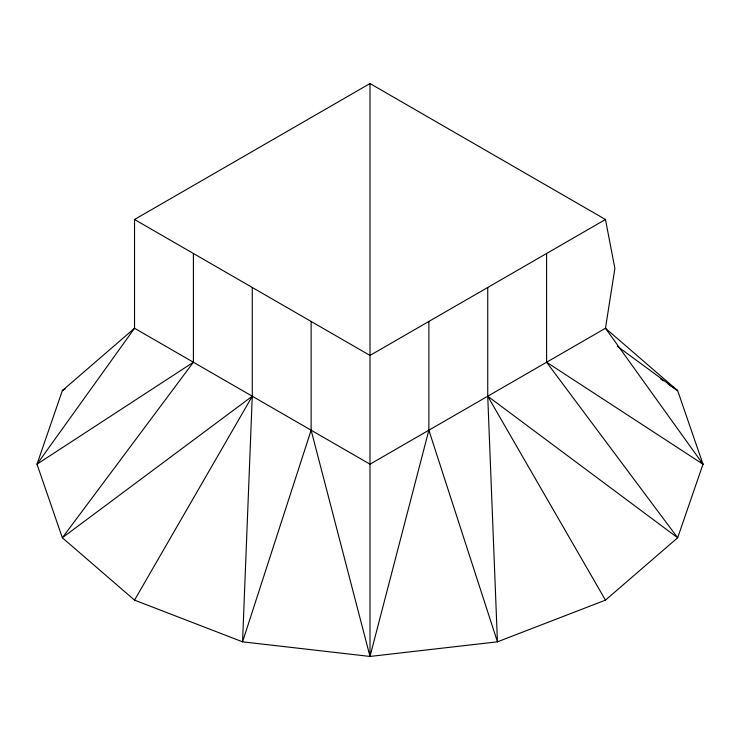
<?xml version="1.0" encoding="UTF-8"?>
<svg xmlns="http://www.w3.org/2000/svg" width="740" height="740" viewBox="0 0 740 740"><rect width="100%" height="100%" fill="white"/><g stroke="black" fill="none" stroke-linecap="round" stroke-linejoin="round"><path stroke-width="1.11" d="M311.133 321.456L311.133 430.208L370 656.454L497.437 641.821L605.468 600.14L677.655 537.767L703 464.202L605.468 328.255L614.885 268.435L605.468 219.493L370 83.546L134.532 219.493L134.532 328.255L62.345 390.628L37 464.202L62.345 537.767L134.532 600.14L242.563 641.821L370 656.454L428.867 430.208L428.867 321.456M311.133 430.208L242.563 641.821L252.266 396.224L252.266 287.462M134.532 600.14L252.266 396.224L62.345 537.767L193.399 362.239L193.399 253.478M65.139 388.574L62.345 390.628L65.194 388.667M193.399 362.239L37 464.202L134.532 328.255L370 464.193L605.468 328.255L677.655 390.628L703 464.202L546.601 362.239L546.601 253.478M605.468 219.493L370 355.44L134.532 219.493M660.561 378.899L663.41 380.85M668.155 384.106L677.655 390.628L617.234 346.2M700.651 461.649L703 464.202M546.601 362.239L677.655 537.767L487.734 396.224L487.734 287.462M605.468 600.14L487.734 396.224L497.437 641.821L428.867 430.208M370 83.546L370 656.454"/></g></svg>
